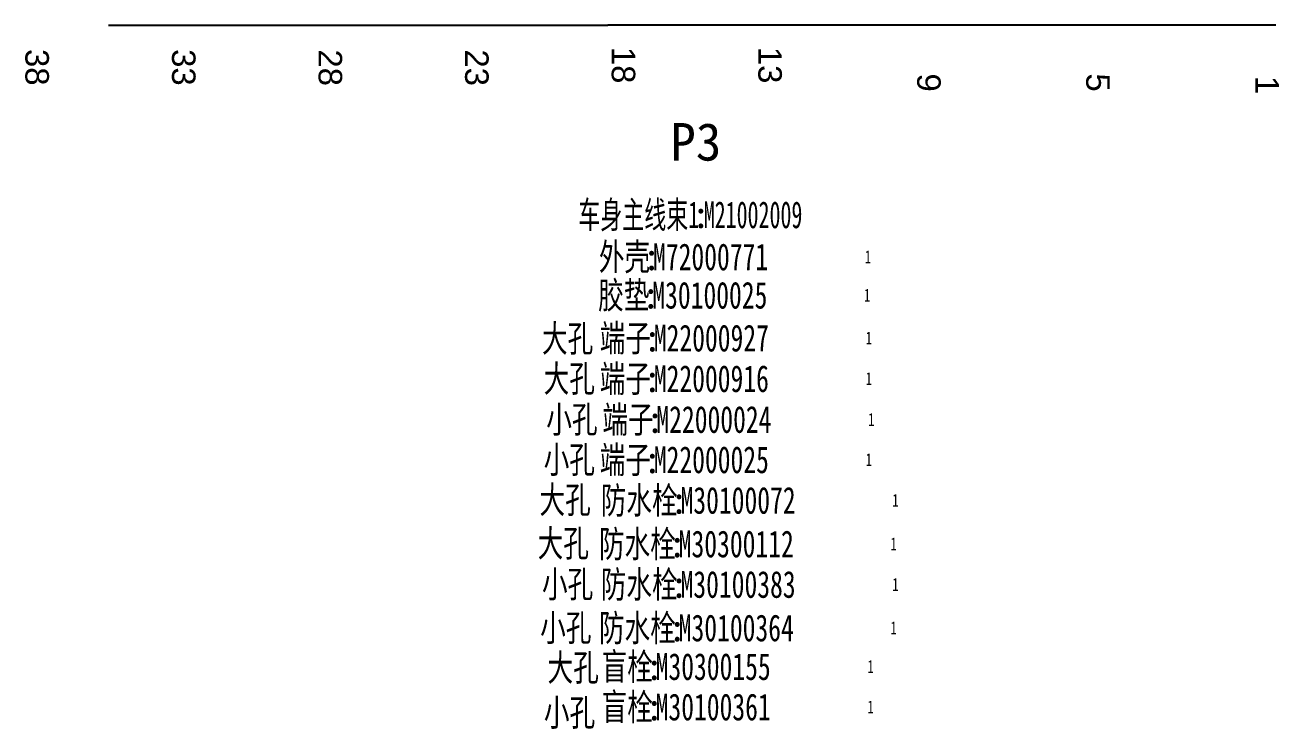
# Model space of a CAD drawing. Header units: millimetres. Extents: x -2653 to 6698, y -4403 to -42.
# Drawn here: x 170.7 to 287.4, y -1038.7 to -973.1 of the extents above; entities that cross this region are included whole.
import ezdxf
from ezdxf.enums import TextEntityAlignment as Align

# ---------------------------------------------------------------- set-up
doc = ezdxf.new("R2010")
doc.units = ezdxf.units.MM
doc.header["$MEASUREMENT"] = 0
for name, color, linetype in [('文字', 3, 'Continuous'), ('连接器-供应商', 43, 'Continuous'), ('连接器-功能', 63, 'Continuous'), ('连接器-名称', 53, 'Continuous'), ('连接器-编码', 52, 'Continuous'), ('附件-供应商', 43, 'Continuous'), ('附件-名称', 53, 'Continuous'), ('附件-数量', 21, 'Continuous'), ('附件-编码', 52, 'Continuous')]:
    doc.layers.add(name, color=color, linetype=linetype)
for name, color, linetype, plot in [('连接器-不打印', 1, 'Continuous', False), ('连接器-位置', 12, 'Continuous', False), ('附件-不打印', 2, 'Continuous', False)]:
    doc.layers.add(name, color=color, linetype=linetype, plot=plot)
doc.styles.add('CL', font='', dxfattribs={"height": 2})
doc.styles.add('华晨研发标注', font='arial.ttf', dxfattribs={"height": 3})
doc.styles.get('CL').set_extended_font_data('SimSun')

# ---------------------------------------------------------------- blocks, each defined once
blk = doc.blocks.new('连接器')
at = {"layer": '文字', "style": 'CL'}
blk.add_text(':', height=2.5, dxfattribs=at).set_placement((-3.93, -4.36), align=Align.MIDDLE_CENTER)
at = {"layer": '连接器-不打印', "color": 3, "style": 'CL', "width": 0.6, "flags": 5}
for tag, p in [('工位', (-7.19, -5.84)), ('规格', (-2.94, -5.84))]:
    blk.add_attdef(tag, text='', height=0.2, dxfattribs=at).set_placement(p, align=Align.MIDDLE_LEFT)
at = {"layer": '连接器-不打印', "color": 2, "style": 'CL', "width": 0.6, "flags": 5}
for tag, p in [('数量', (-5.12, -5.84)), ('供方编码', (-7.19, -6.29))]:
    blk.add_attdef(tag, text='', height=0.2, dxfattribs=at).set_placement(p, align=Align.MIDDLE_LEFT)
at = {"layer": '连接器-不打印', "color": 1, "style": 'CL', "width": 0.6, "flags": 5}
for tag, p in [('选项', (-7.19, -6.06)), ('备注', (-2.94, -6.06))]:
    blk.add_attdef(tag, text='', height=0.2, dxfattribs=at).set_placement(p, align=Align.MIDDLE_LEFT)
at = {"layer": '连接器-不打印', "color": 1, "style": 'CL', "width": 0.6, "flags": 1}
for tag, p in [('加余量', (-4.97, -6.06)), ('单位', (-4.97, -6.29)), ('自带线', (-2.77, -6.29))]:
    blk.add_attdef(tag, text='', height=0.2, dxfattribs=at).set_placement(p, align=Align.MIDDLE_CENTER)
at = {"layer": '连接器-位置', "color": 1, "style": 'CL', "flags": 4}
blk.add_attdef('位置', text='', height=3.5, dxfattribs=at).set_placement((-4.41, 2.42), align=Align.MIDDLE_CENTER)
at = {"layer": '连接器-供应商', "color": 3, "style": 'CL', "width": 0.6, "flags": 4}
blk.add_attdef('供应商', text='', height=2.5, dxfattribs=at).set_placement((-16.81, -4.38), align=Align.MIDDLE_RIGHT)
at = {"layer": '连接器-功能', "color": 3, "style": 'CL', "width": 0.8, "flags": 4}
blk.add_attdef('功能', text='', height=2.5, dxfattribs=at).set_placement((-4.34, -1.26), align=Align.MIDDLE_CENTER)
at = {"layer": '连接器-名称', "color": 3, "style": 'CL', "width": 0.6, "flags": 4}
blk.add_attdef('名称', text='', height=2.5, dxfattribs=at).set_placement((-4.1, -4.36), align=Align.MIDDLE_RIGHT)
at = {"layer": '连接器-编码', "color": 2, "style": 'CL', "width": 0.6, "flags": 4}
blk.add_attdef('编码', text='', height=2.5, dxfattribs=at).set_placement((-3.66, -4.36), align=Align.MIDDLE_LEFT)
blk = doc.blocks.new('附件')
at = {"layer": '文字', "color": 3, "style": 'CL'}
blk.add_text(':', height=2.5, dxfattribs=at).set_placement((-3.79, -0.38), align=Align.MIDDLE_CENTER)
at = {"layer": '附件-不打印', "color": 3, "style": 'CL', "width": 0.7, "flags": 5}
for tag, p in [('供方编码', (-8.49, -1.62)), ('范围', (-8.49, -1.32)), ('工位', (-6.9, -1.32)), ('位置', (-5.31, -1.32))]:
    blk.add_attdef(tag, text='', height=0.2, dxfattribs=at).set_placement(p, align=Align.MIDDLE_CENTER)
at = {"layer": '附件-不打印', "color": 1, "style": 'CL'}
for tag, width, flags, p in [('选项', 0.7, 13, (-6.9, -1.62)), ('备注', 0.7, 5, (-5.31, -1.62)), ('规格', 0.7, 5, (-3.72, -1.62)), ('单位', 0.6, 1, (-3.72, -1.32))]:
    blk.add_attdef(tag, text='', height=0.2, dxfattribs=dict(at, width=width, flags=flags)).set_placement(p, align=Align.MIDDLE_CENTER)
at = {"layer": '附件-供应商', "color": 3, "style": 'CL', "width": 0.7, "flags": 8}
blk.add_attdef('供应商', text='', height=2.5, dxfattribs=at).set_placement((-13.4, -0.42), align=Align.MIDDLE_RIGHT)
at = {"layer": '附件-名称', "color": 3, "style": 'CL', "width": 0.7, "flags": 4}
blk.add_attdef('名称', text='', height=2.5, dxfattribs=at).set_placement((-3.92, -0.38), align=Align.MIDDLE_RIGHT)
at = {"layer": '附件-数量', "color": 2, "style": 'CL', "width": 0.7, "flags": 2}
blk.add_attdef('*', text='', height=1, dxfattribs=at).set_placement((15.72, -0.38), align=Align.MIDDLE_CENTER)
at = {"layer": '附件-数量', "color": 2, "style": 'CL', "width": 0.7, "flags": 4}
blk.add_attdef('数量', text='', height=1.2, dxfattribs=at).set_placement((16.07, -0.38), align=Align.MIDDLE_LEFT)
at = {"layer": '附件-编码', "color": 2, "style": 'CL', "width": 0.7, "flags": 4}
blk.add_attdef('编码', text='', height=2.5, dxfattribs=at).set_placement((-3.65, -0.38), align=Align.MIDDLE_LEFT)

msp = doc.modelspace()

# ---------------------------------------------------------------- linework, layer by layer
at = {"color": 0}
for p in [(178.46, -973.13), (287.14, -973.13)]:
    msp.add_line(p, (224.95, -973.13), dxfattribs=at)

# ---------------------------------------------------------------- block references
at = {"lineweight": 25}
ref = msp.add_blockref('连接器', (237.54, -986.42), dxfattribs=at)
ref.add_attrib('位置', 'P3', dxfattribs={"layer": '连接器-位置', "color": 1, "height": 3.5, "style": 'CL'}).set_placement((233.14, -984), align=Align.MIDDLE_CENTER)
ref.add_attrib('名称', '车身主线束1', dxfattribs={"layer": '连接器-名称', "color": 3, "height": 2.5, "style": 'CL', "width": 0.6}).set_placement((233.45, -990.79), align=Align.MIDDLE_RIGHT)
ref.add_attrib('编码', 'M21002009', dxfattribs={"layer": '连接器-编码', "color": 7, "height": 2.5, "style": 'CL', "width": 0.6}).set_placement((233.88, -990.79), align=Align.MIDDLE_LEFT)
ref = msp.add_blockref('附件', (232.81, -994.32), dxfattribs=at)
ref.add_attrib('名称', '外壳', dxfattribs={"layer": '附件-名称', "color": 3, "height": 2.5, "style": 'CL', "width": 0.7}).set_placement((228.89, -994.71), align=Align.MIDDLE_RIGHT)
ref.add_attrib('数量', '1', dxfattribs={"layer": '附件-数量', "color": 2, "height": 1.2, "style": 'CL', "width": 0.7}).set_placement((248.88, -994.71), align=Align.MIDDLE_LEFT)
ref.add_attrib('编码', 'M72000771', dxfattribs={"layer": '附件-编码', "color": 2, "height": 2.5, "style": 'CL', "width": 0.7}).set_placement((229.16, -994.71), align=Align.MIDDLE_LEFT)
ref = msp.add_blockref('附件', (232.74, -997.89), dxfattribs=at)
ref.add_attrib('名称', '胶垫', dxfattribs={"layer": '附件-名称', "color": 3, "height": 2.5, "style": 'CL', "width": 0.7}).set_placement((228.82, -998.28), align=Align.MIDDLE_RIGHT)
ref.add_attrib('数量', '1', dxfattribs={"layer": '附件-数量', "color": 2, "height": 1.2, "style": 'CL', "width": 0.7}).set_placement((248.81, -998.28), align=Align.MIDDLE_LEFT)
ref.add_attrib('编码', 'M30100025', dxfattribs={"layer": '附件-编码', "color": 2, "height": 2.5, "style": 'CL', "width": 0.7}).set_placement((229.09, -998.28), align=Align.MIDDLE_LEFT)
ref = msp.add_blockref('附件', (232.88, -1001.89), dxfattribs=at)
ref.add_attrib('名称', '端子', dxfattribs={"layer": '附件-名称', "color": 3, "height": 2.5, "style": 'CL', "width": 0.7}).set_placement((228.96, -1002.27), align=Align.MIDDLE_RIGHT)
ref.add_attrib('数量', '1', dxfattribs={"layer": '附件-数量', "color": 2, "height": 1.2, "style": 'CL', "width": 0.7}).set_placement((248.96, -1002.27), align=Align.MIDDLE_LEFT)
ref.add_attrib('编码', 'M22000927', dxfattribs={"layer": '附件-编码', "color": 2, "height": 2.5, "style": 'CL', "width": 0.7}).set_placement((229.23, -1002.27), align=Align.MIDDLE_LEFT)
ref = msp.add_blockref('附件', (232.88, -1005.67), dxfattribs=at)
ref.add_attrib('名称', '端子', dxfattribs={"layer": '附件-名称', "color": 3, "height": 2.5, "style": 'CL', "width": 0.7}).set_placement((228.96, -1006.05), align=Align.MIDDLE_RIGHT)
ref.add_attrib('数量', '1', dxfattribs={"layer": '附件-数量', "color": 2, "height": 1.2, "style": 'CL', "width": 0.7}).set_placement((248.96, -1006.05), align=Align.MIDDLE_LEFT)
ref.add_attrib('编码', 'M22000916', dxfattribs={"layer": '附件-编码', "color": 2, "height": 2.5, "style": 'CL', "width": 0.7}).set_placement((229.23, -1006.05), align=Align.MIDDLE_LEFT)
ref = msp.add_blockref('附件', (233.13, -1009.47), dxfattribs=at)
ref.add_attrib('名称', '端子', dxfattribs={"layer": '附件-名称', "color": 3, "height": 2.5, "style": 'CL', "width": 0.7}).set_placement((229.21, -1009.85), align=Align.MIDDLE_RIGHT)
ref.add_attrib('数量', '1', dxfattribs={"layer": '附件-数量', "color": 2, "height": 1.2, "style": 'CL', "width": 0.7}).set_placement((249.2, -1009.85), align=Align.MIDDLE_LEFT)
ref.add_attrib('编码', 'M22000024', dxfattribs={"layer": '附件-编码', "color": 2, "height": 2.5, "style": 'CL', "width": 0.7}).set_placement((229.47, -1009.85), align=Align.MIDDLE_LEFT)
ref = msp.add_blockref('附件', (232.88, -1013.22), dxfattribs=at)
ref.add_attrib('名称', '端子', dxfattribs={"layer": '附件-名称', "color": 3, "height": 2.5, "style": 'CL', "width": 0.7}).set_placement((228.96, -1013.6), align=Align.MIDDLE_RIGHT)
ref.add_attrib('数量', '1', dxfattribs={"layer": '附件-数量', "color": 2, "height": 1.2, "style": 'CL', "width": 0.7}).set_placement((248.96, -1013.6), align=Align.MIDDLE_LEFT)
ref.add_attrib('编码', 'M22000025', dxfattribs={"layer": '附件-编码', "color": 2, "height": 2.5, "style": 'CL', "width": 0.7}).set_placement((229.23, -1013.6), align=Align.MIDDLE_LEFT)
ref = msp.add_blockref('附件', (235.37, -1017), dxfattribs=at)
ref.add_attrib('名称', '防水栓', dxfattribs={"layer": '附件-名称', "color": 3, "height": 2.5, "style": 'CL', "width": 0.7}).set_placement((231.45, -1017.38), align=Align.MIDDLE_RIGHT)
ref.add_attrib('数量', '1', dxfattribs={"layer": '附件-数量', "color": 2, "height": 1.2, "style": 'CL', "width": 0.7}).set_placement((251.44, -1017.38), align=Align.MIDDLE_LEFT)
ref.add_attrib('编码', 'M30100072', dxfattribs={"layer": '附件-编码', "color": 2, "height": 2.5, "style": 'CL', "width": 0.7}).set_placement((231.72, -1017.38), align=Align.MIDDLE_LEFT)
ref = msp.add_blockref('附件', (235.2, -1021.05), dxfattribs=at)
ref.add_attrib('名称', '防水栓', dxfattribs={"layer": '附件-名称', "color": 3, "height": 2.5, "style": 'CL', "width": 0.7}).set_placement((231.28, -1021.44), align=Align.MIDDLE_RIGHT)
ref.add_attrib('数量', '1', dxfattribs={"layer": '附件-数量', "color": 2, "height": 1.2, "style": 'CL', "width": 0.7}).set_placement((251.27, -1021.44), align=Align.MIDDLE_LEFT)
ref.add_attrib('编码', 'M30300112', dxfattribs={"layer": '附件-编码', "color": 2, "height": 2.5, "style": 'CL', "width": 0.7}).set_placement((231.55, -1021.44), align=Align.MIDDLE_LEFT)
ref = msp.add_blockref('附件', (235.37, -1024.83), dxfattribs=at)
ref.add_attrib('名称', '防水栓', dxfattribs={"layer": '附件-名称', "color": 3, "height": 2.5, "style": 'CL', "width": 0.7}).set_placement((231.45, -1025.21), align=Align.MIDDLE_RIGHT)
ref.add_attrib('数量', '1', dxfattribs={"layer": '附件-数量', "color": 2, "height": 1.2, "style": 'CL', "width": 0.7}).set_placement((251.44, -1025.21), align=Align.MIDDLE_LEFT)
ref.add_attrib('编码', 'M30100383', dxfattribs={"layer": '附件-编码', "color": 2, "height": 2.5, "style": 'CL', "width": 0.7}).set_placement((231.72, -1025.21), align=Align.MIDDLE_LEFT)
ref = msp.add_blockref('附件', (235.2, -1028.88), dxfattribs=at)
ref.add_attrib('名称', '防水栓', dxfattribs={"layer": '附件-名称', "color": 3, "height": 2.5, "style": 'CL', "width": 0.7}).set_placement((231.28, -1029.26), align=Align.MIDDLE_RIGHT)
ref.add_attrib('数量', '1', dxfattribs={"layer": '附件-数量', "color": 2, "height": 1.2, "style": 'CL', "width": 0.7}).set_placement((251.27, -1029.26), align=Align.MIDDLE_LEFT)
ref.add_attrib('编码', 'M30100364', dxfattribs={"layer": '附件-编码', "color": 2, "height": 2.5, "style": 'CL', "width": 0.7}).set_placement((231.55, -1029.26), align=Align.MIDDLE_LEFT)
ref = msp.add_blockref('附件', (233.06, -1032.48), dxfattribs=at)
ref.add_attrib('名称', '盲栓', dxfattribs={"layer": '附件-名称', "color": 3, "height": 2.5, "style": 'CL', "width": 0.7}).set_placement((229.14, -1032.86), align=Align.MIDDLE_RIGHT)
ref.add_attrib('数量', '1', dxfattribs={"layer": '附件-数量', "color": 2, "height": 1.2, "style": 'CL', "width": 0.7}).set_placement((249.13, -1032.86), align=Align.MIDDLE_LEFT)
ref.add_attrib('编码', 'M30300155', dxfattribs={"layer": '附件-编码', "color": 2, "height": 2.5, "style": 'CL', "width": 0.7}).set_placement((229.4, -1032.86), align=Align.MIDDLE_LEFT)
ref = msp.add_blockref('附件', (233.06, -1036.24), dxfattribs=at)
ref.add_attrib('名称', '盲栓', dxfattribs={"layer": '附件-名称', "color": 3, "height": 2.5, "style": 'CL', "width": 0.7}).set_placement((229.14, -1036.62), align=Align.MIDDLE_RIGHT)
ref.add_attrib('数量', '1', dxfattribs={"layer": '附件-数量', "color": 2, "height": 1.2, "style": 'CL', "width": 0.7}).set_placement((249.13, -1036.62), align=Align.MIDDLE_LEFT)
ref.add_attrib('编码', 'M30100361', dxfattribs={"layer": '附件-编码', "color": 2, "height": 2.5, "style": 'CL', "width": 0.7}).set_placement((229.4, -1036.62), align=Align.MIDDLE_LEFT)

# ---------------------------------------------------------------- texts
at = {"color": 0, "style": '华晨研发标注'}
for s, height, p in [('38', 2.189, (170.72, -975.36)), ('33', 2.189, (184.37, -975.37)), ('28', 2.189, (198.02, -975.4)), ('23', 2.189, (211.66, -975.4)), ('18', 2.189, (225.31, -975.16)), ('13', 2.189, (238.96, -975.16)), ('9', 2.19, (253.75, -977.64)), ('5', 2.19, (269.49, -977.63)), ('1', 2.19, (285.24, -977.86))]:
    msp.add_text(s, height=height, rotation=270, dxfattribs=at).set_placement(p)
at = {"layer": '附件-名称', "color": 1, "lineweight": 25, "style": 'CL', "width": 0.7}
for s, p in [('大孔', (223.59, -1002.31)), ('大孔', (223.75, -1006.04)), ('小孔', (223.99, -1009.84)), ('小孔', (223.75, -1013.59)), ('大孔', (223.36, -1017.33)), ('大孔', (223.19, -1021.38)), ('小孔', (223.59, -1025.18)), ('小孔', (223.42, -1029.24)), ('大孔', (224.11, -1032.95)), ('小孔', (223.77, -1037.14))]:
    msp.add_text(s, height=2.5, dxfattribs=at).set_placement(p, align=Align.MIDDLE_RIGHT)

doc.saveas('drawing.dxf')
